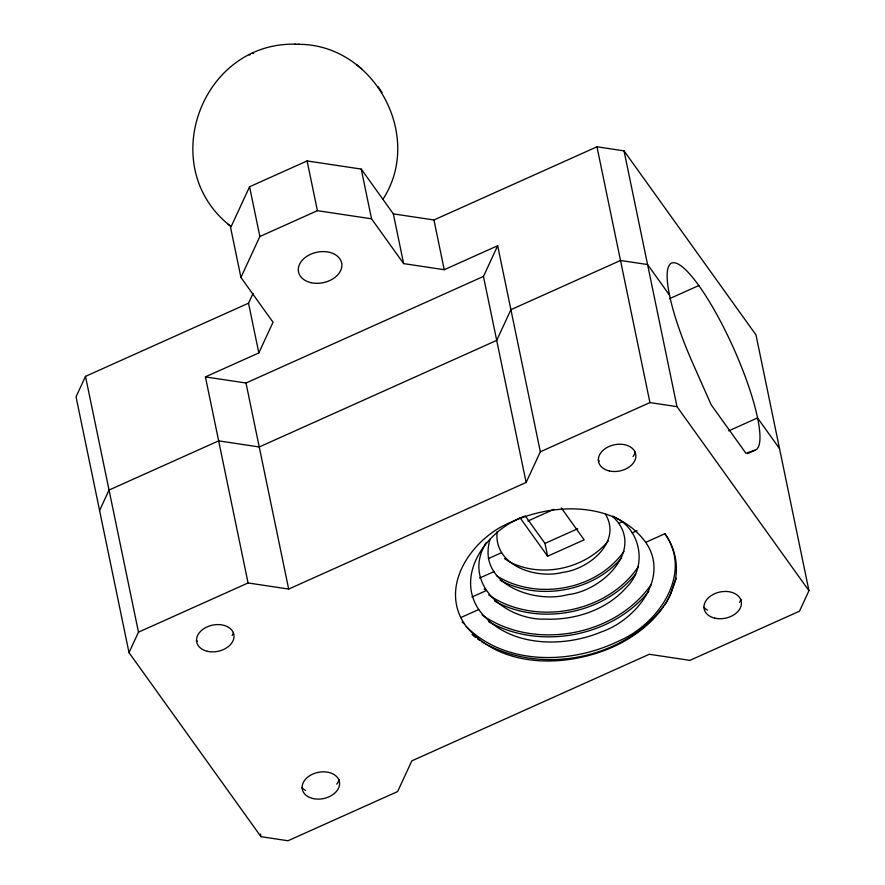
<?xml version="1.0" encoding="UTF-8"?>
<svg xmlns="http://www.w3.org/2000/svg" width="885" height="885" viewBox="0 0 885 885"><rect width="100%" height="100%" fill="white"/><g stroke="black" fill="none" stroke-linecap="round" stroke-linejoin="round"><path stroke-width="1.33" d="M497.16 531.642C493.365 565.338 535.801 579.465 562.838 572.352C588.79 569.332 622.52 541.72 605.251 513.908M675.498 579.255L675.509 579.221A117.296 82.792 -11.7 0 0 664.889 533.732L645.718 542.339C615.706 501.474 554.53 502.448 512.216 521.696C473.375 536.454 437.478 585.936 465.488 625.396C500.102 669.237 566.997 667.932 613.924 646.526C637.831 635.452 659.845 617.653 670.985 593.282C682.822 555.979 671.239 598.492 664.248 605.384M490.202 539.031C476.196 583.149 533.567 604.223 567.871 594.631C602.254 591.091 646.902 548.335 612.575 516.409M253.077 293.366L248.53 303.19L85.502 376.368L76.044 396.845L129.011 652.621L260.975 836.679L288.034 840.75L397.63 791.555L411.835 760.857L649.302 654.269L689.891 660.376L799.498 611.181L808.956 590.704L755.989 334.928L624.025 150.87L596.966 146.799L433.938 219.978L393.338 213.871L361.235 169.079L307.106 160.937L249.57 186.768L230.631 227.699L240.93 277.436L273.034 322.228L258.829 352.927L205.409 376.91L248.077 582.961L288.676 589.067L526.133 482.48L540.337 451.77L497.669 245.731L444.237 269.715L403.637 263.608L371.534 218.816L361.235 169.079M99.585 510.523L109.054 490.047L218.65 440.863L259.239 446.969L496.706 340.382L510.91 309.673L620.507 260.478L647.577 264.549L669.569 295.225M240.93 277.436L259.869 236.505L249.57 186.768M129.011 652.621L138.48 632.156L85.502 376.368M526.133 482.48L483.464 276.43L497.669 245.731M486.142 542.726C460.842 583.735 506.629 620.529 545.315 619.124C575.261 620.308 606.922 609.909 626.901 586.877C648.229 565.769 640.475 527.493 612.674 516.232M383.094 199.048C424.136 135.471 373.669 43.874 298.156 44.316M638.439 566.5C607.32 613.106 534.916 626.668 488.686 594.886M651.072 584.686C615.031 636.426 533.821 651.028 482.071 614.975M624.014 551.255C596.667 590.218 536.299 601.07 496.441 575.615M663.352 606.679C622.564 660.044 539.109 675.653 481.429 641.548M648.871 591.235C612.011 637.145 539.706 650.519 488.542 621.657M635.729 573.922C603.172 614.19 539.717 626.171 494.449 600.992M608.249 541C585.273 568.612 542.018 578.513 509.815 562.019M621.635 557.871C592.972 591.744 539.042 601.369 500.169 580.217M299.329 44.35C202.355 38.509 153.901 166.889 230.941 226.471M249.316 55.036L250.433 54.516M252.601 53.498L253.564 53.045M259.869 236.505L317.405 210.674L371.534 218.816M205.409 376.91L245.997 383.017L483.464 276.43M669.48 298.71L698.84 285.523M138.48 632.156L248.077 582.961M540.337 451.77L649.933 402.587L677.003 406.658L808.956 590.704M527.891 521.011L553.767 509.395M728.731 430.862L757.538 417.93L779.53 448.606M488.343 558.623L501.529 552.705M561.289 507.935L584.155 539.817L547.616 556.211L544.972 543.423L577.728 528.721M747.504 453.596L755.06 450.199A102.439 21.694 65.8 0 0 734.251 349.719A102.439 21.694 65.8 0 0 672.047 262.956A102.439 21.694 65.8 0 0 692.855 363.436L711.219 404.865L745.9 453.242L755.06 450.199M479.537 578.104L493.918 571.644M618.737 523.389L622.332 521.774M471.937 597.043L486.319 590.594L484.084 589.023M632.233 532.858L637.023 530.712M460.742 617.597L478.719 609.533C506.209 647.035 561.787 648.517 601.534 631.857C635.773 620.064 670.233 577.628 645.718 542.339M524.484 516.331C488.797 528.743 454.481 572.761 478.719 609.533M294.683 44.25L295.69 44.283M508.665 561.356L504.417 558.49M477.535 638.893L479.46 640.242M462.158 622.188L464.371 623.737M475.665 637.51L472.081 634.611M356.843 64.959L359.21 66.862M359.564 67.16L361.998 69.118M228.142 224.215L230.576 226.173M466.218 626.591C505.722 665.863 571.013 664.314 618.471 641.16C657.666 624.766 693.619 574.022 664.889 533.732M525.27 515.944L544.972 543.423M520.037 517.736L547.616 556.211M378.194 86.807L382.077 92.604M624.025 150.87L677.003 406.658M596.966 146.799L649.933 402.587M433.938 219.978L444.237 269.715M393.338 213.871L403.637 263.608M307.106 160.937L317.405 210.674M248.53 303.19L258.829 352.927M245.997 383.017L288.676 589.067M260.411 833.969L260.975 836.679M740.955 599.366A20.488 14.459 -11.7 0 1 739.572 602.353M707.48 610.13A20.488 14.459 -11.7 0 1 703.829 607.265M635.386 452.113A20.488 14.459 -11.7 0 1 633.018 456.538M599.3 461.041A20.488 14.459 -11.7 0 1 598.26 460.023M339.099 779.74A20.488 14.459 -11.7 0 1 336.731 784.154M305.624 790.515A20.488 14.459 -11.7 0 1 301.962 787.639M233.529 632.498A20.488 14.459 -11.7 0 1 232.147 635.485M197.443 641.426A20.488 14.459 -11.7 0 1 196.393 640.397M609.278 470.931A18.95 13.375 -11.7 0 0 635.806 454.713A18.95 13.375 -11.7 0 0 606.302 447.921A18.95 13.375 -11.7 0 0 609.278 470.931M714.848 618.172A18.95 13.375 -11.7 0 0 741.376 601.955A18.95 13.375 -11.7 0 0 711.872 595.163A18.95 13.375 -11.7 0 0 714.848 618.172M312.991 798.547A18.95 13.375 -11.7 0 0 339.519 782.34A18.95 13.375 -11.7 0 0 310.015 775.537A18.95 13.375 -11.7 0 0 312.991 798.547M207.422 651.305A18.95 13.375 -11.7 0 0 233.95 635.098A18.95 13.375 -11.7 0 0 204.446 628.295A18.95 13.375 -11.7 0 0 207.422 651.305M310.967 282.647A22.025 15.543 -11.7 0 0 341.787 263.807A22.025 15.543 -11.7 0 0 307.504 255.909A22.025 15.543 -11.7 0 0 310.967 282.647"/></g></svg>
